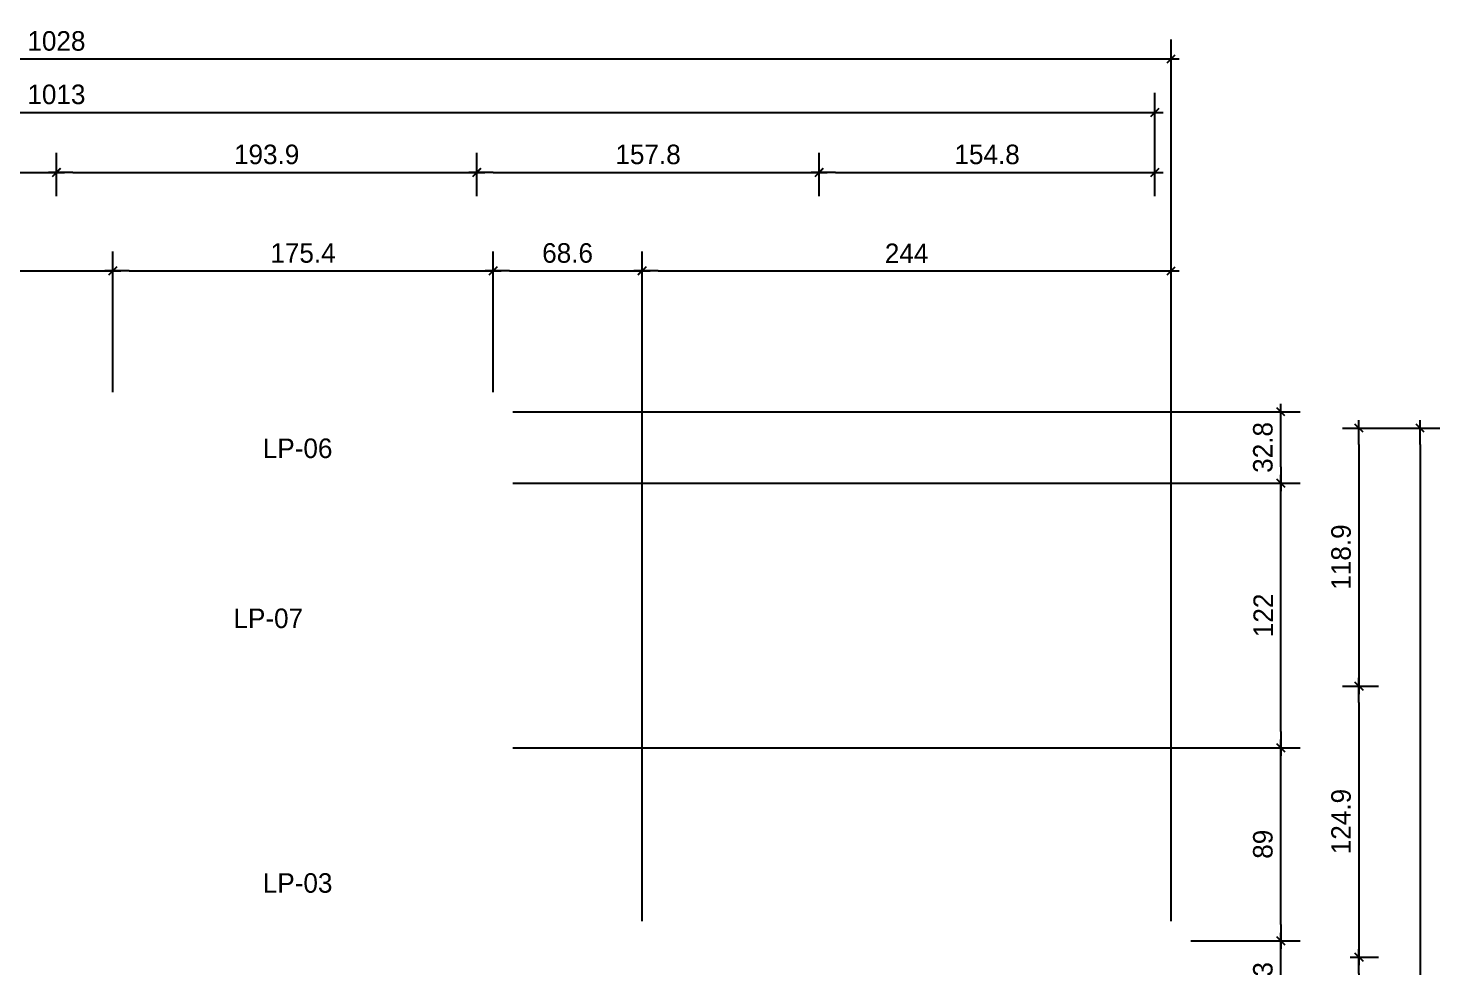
# Model space of a CAD drawing. Header units: millimetres. Extents: x 19442 to 19711, y 4351 to 4752.
# Drawn here: x 19449.04 to 19455.55, y 4519.66 to 4523.99 of the extents above; entities that cross this region are included whole.
import ezdxf

# ---------------------------------------------------------------- set-up
doc = ezdxf.new("R2010")
doc.units = ezdxf.units.MM
doc.layers.add('0 @ 0.5', color=7, linetype='Continuous')
doc.layers.add('TEXTO @ 0.5', color=2, linetype='Continuous')
doc.styles.add('century gothic', font='GOTHIC.TTF')
doc.dimstyles.new('ANOTATIVE CM SMCONSTRUCCIONES', dxfattribs={"dimscale": 0, "dimtxt": 0.18, "dimasz": 0.15, "dimexe": 0.18, "dimexo": 0.18, "dimgap": 0.07, "dimtad": 1, "dimdec": 1, "dimlfac": 100, "dimdsep": 46, "dimtxsty": 'century gothic', "dimblk1": 'FLECHA1', "dimblk2": 'FLECHA1', "dimsah": 1, "dimcen": 0.18, "dimdle": 0.075, "dimclrd": 1, "dimclre": 1, "dimclrt": 2, "dimaunit": 1, "dimadec": 0, "dimazin": 2, "dimtfac": 0.75, "dimtdec": 1, "dimtix": 1, "dimtmove": 2, "dimatfit": 3, "dimfxl": 0.09, "dimtvp": 1.5, "dimtfill": 1, "dimtolj": 1, "dimtzin": 0, "dimarcsym": 0})

# ---------------------------------------------------------------- blocks, each defined once
blk = doc.blocks.new('FLECHA1')
at = {"color": 1}
blk.add_line((-1, 0), (0.496, 0), dxfattribs=at)
at = {"color": 4}
blk.add_line((-0.246, -0.248), (0.248, 0.25), dxfattribs=at)
blk = doc.blocks.new('*D395')
at = {"color": 1, "lineweight": -2, "transparency": 16777216}
for p, q in [((19447.2042, 4523.33), (19447.2042, 4523.4145)), ((19449.173, 4523.3197), (19449.173, 4523.4145)), ((19447.2792, 4523.3245), (19449.098, 4523.3245))]:
    blk.add_line(p, q, dxfattribs=at)
at = {"layer": 'Defpoints', "color": 0, "transparency": 16777216}
for p in [(19449.173, 4523.3245), (19447.2042, 4523.24), (19449.173, 4523.2297)]:
    blk.add_point(p, dxfattribs=at)
at = {"color": 1, "lineweight": -2, "transparency": 16777216, "xscale": 0.075, "yscale": 0.075, "zscale": 0.075, "rotation": 180}
blk.add_blockref('FLECHA1', (19447.2042, 4523.3245), dxfattribs=at)
at = {"color": 1, "lineweight": -2, "transparency": 16777216, "xscale": 0.075, "yscale": 0.075, "zscale": 0.075}
blk.add_blockref('FLECHA1', (19449.173, 4523.3245), dxfattribs=at)
at = {"color": 2, "transparency": 16777216, "insert": (19448.1886, 4523.4068), "char_height": 0.09, "attachment_point": 5, "style": 'century gothic', "bg_fill": 3, "box_fill_scale": 1.1, "bg_fill_color": 256, "bg_fill_true_color": 13158600, "bg_fill_transparency": 0}
blk.add_mtext('\\A1;196.9', dxfattribs=at)
blk = doc.blocks.new('*D396')
at = {"color": 1, "lineweight": -2, "transparency": 16777216}
for p, q in [((19449.173, 4523.3197), (19449.173, 4523.4145)), ((19449.248, 4523.3245), (19451.0367, 4523.3245))]:
    blk.add_line(p, q, dxfattribs=at)
at = {"layer": 'Defpoints', "color": 0, "transparency": 16777216}
for p in [(19451.1117, 4523.3245), (19451.1117, 4523.3245), (19449.173, 4523.2297)]:
    blk.add_point(p, dxfattribs=at)
at = {"color": 1, "lineweight": -2, "transparency": 16777216, "xscale": 0.075, "yscale": 0.075, "zscale": 0.075, "rotation": 180}
blk.add_blockref('FLECHA1', (19449.173, 4523.3245), dxfattribs=at)
at = {"color": 1, "lineweight": -2, "transparency": 16777216, "xscale": 0.075, "yscale": 0.075, "zscale": 0.075}
blk.add_blockref('FLECHA1', (19451.1117, 4523.3245), dxfattribs=at)
at = {"color": 2, "transparency": 16777216, "insert": (19450.1423, 4523.4068), "char_height": 0.09, "attachment_point": 5, "style": 'century gothic', "bg_fill": 3, "box_fill_scale": 1.1, "bg_fill_color": 256, "bg_fill_true_color": 13158600, "bg_fill_transparency": 0}
blk.add_mtext('\\A1;193.9', dxfattribs=at)
blk = doc.blocks.new('*D397')
at = {"color": 1, "lineweight": -2, "transparency": 16777216}
for p, q in [((19452.6898, 4523.3022), (19452.6898, 4523.4145)), ((19451.1867, 4523.3245), (19452.6148, 4523.3245))]:
    blk.add_line(p, q, dxfattribs=at)
at = {"layer": 'Defpoints', "color": 0, "transparency": 16777216}
for p in [(19451.1117, 4523.3245), (19452.6898, 4523.3245), (19452.6898, 4523.2122)]:
    blk.add_point(p, dxfattribs=at)
at = {"color": 1, "lineweight": -2, "transparency": 16777216, "xscale": 0.075, "yscale": 0.075, "zscale": 0.075, "rotation": 180}
blk.add_blockref('FLECHA1', (19451.1117, 4523.3245), dxfattribs=at)
at = {"color": 1, "lineweight": -2, "transparency": 16777216, "xscale": 0.075, "yscale": 0.075, "zscale": 0.075}
blk.add_blockref('FLECHA1', (19452.6898, 4523.3245), dxfattribs=at)
at = {"color": 2, "transparency": 16777216, "insert": (19451.9008, 4523.4068), "char_height": 0.09, "attachment_point": 5, "style": 'century gothic', "bg_fill": 3, "box_fill_scale": 1.1, "bg_fill_color": 256, "bg_fill_true_color": 13158600, "bg_fill_transparency": 0}
blk.add_mtext('\\A1;157.8', dxfattribs=at)
blk = doc.blocks.new('*D398')
at = {"color": 1, "lineweight": -2, "transparency": 16777216}
for p, q in [((19452.6898, 4523.3022), (19452.6898, 4523.4145)), ((19454.2379, 4523.2156), (19454.2379, 4523.4145)), ((19452.7648, 4523.3245), (19454.1629, 4523.3245))]:
    blk.add_line(p, q, dxfattribs=at)
at = {"layer": 'Defpoints', "color": 0, "transparency": 16777216}
for p in [(19454.2379, 4523.3245), (19452.6898, 4523.2122), (19454.2379, 4523.1256)]:
    blk.add_point(p, dxfattribs=at)
at = {"color": 1, "lineweight": -2, "transparency": 16777216, "xscale": 0.075, "yscale": 0.075, "zscale": 0.075, "rotation": 180}
blk.add_blockref('FLECHA1', (19452.6898, 4523.3245), dxfattribs=at)
at = {"color": 1, "lineweight": -2, "transparency": 16777216, "xscale": 0.075, "yscale": 0.075, "zscale": 0.075}
blk.add_blockref('FLECHA1', (19454.2379, 4523.3245), dxfattribs=at)
at = {"color": 2, "transparency": 16777216, "insert": (19453.4639, 4523.4068), "char_height": 0.09, "attachment_point": 5, "style": 'century gothic', "bg_fill": 3, "box_fill_scale": 1.1, "bg_fill_color": 256, "bg_fill_true_color": 13158600, "bg_fill_transparency": 0}
blk.add_mtext('\\A1;154.8', dxfattribs=at)
blk = doc.blocks.new('*D399')
at = {"color": 1, "lineweight": -2, "transparency": 16777216}
for p, q in [((19444.108, 4523.33), (19444.108, 4523.6913)), ((19454.2379, 4523.2156), (19454.2379, 4523.6913)), ((19444.183, 4523.6013), (19454.1629, 4523.6013))]:
    blk.add_line(p, q, dxfattribs=at)
at = {"layer": 'Defpoints', "color": 0, "transparency": 16777216}
for p in [(19454.2379, 4523.6013), (19444.108, 4523.24), (19454.2379, 4523.1256)]:
    blk.add_point(p, dxfattribs=at)
at = {"color": 1, "lineweight": -2, "transparency": 16777216, "xscale": 0.075, "yscale": 0.075, "zscale": 0.075, "rotation": 180}
blk.add_blockref('FLECHA1', (19444.108, 4523.6013), dxfattribs=at)
at = {"color": 1, "lineweight": -2, "transparency": 16777216, "xscale": 0.075, "yscale": 0.075, "zscale": 0.075}
blk.add_blockref('FLECHA1', (19454.2379, 4523.6013), dxfattribs=at)
at = {"color": 2, "transparency": 16777216, "insert": (19449.173, 4523.6835), "char_height": 0.09, "attachment_point": 5, "style": 'century gothic', "bg_fill": 3, "box_fill_scale": 1.1, "bg_fill_color": 256, "bg_fill_true_color": 13158600, "bg_fill_transparency": 0}
blk.add_mtext('\\A1;1013', dxfattribs=at)
blk = doc.blocks.new('*D408')
at = {"color": 1, "lineweight": -2, "transparency": 16777216}
for p, q in [((19455.1023, 4522.1459), (19455.2686, 4522.1459)), ((19455.1786, 4522.0709), (19455.1786, 4521.0317)), ((19455.1023, 4520.9567), (19455.2686, 4520.9567))]:
    blk.add_line(p, q, dxfattribs=at)
at = {"layer": 'Defpoints', "color": 0, "transparency": 16777216}
for p in [(19455.0123, 4522.1459), (19455.0123, 4520.9567), (19455.1786, 4520.9567)]:
    blk.add_point(p, dxfattribs=at)
at = {"color": 1, "lineweight": -2, "transparency": 16777216, "xscale": 0.075, "yscale": 0.075, "zscale": 0.075}
for p, rotation in [((19455.1786, 4522.1459), 90), ((19455.1786, 4520.9567), 270)]:
    blk.add_blockref('FLECHA1', p, dxfattribs=dict(at, rotation=rotation))
at = {"color": 2, "transparency": 16777216, "insert": (19455.0963, 4521.5513), "char_height": 0.09, "attachment_point": 5, "rotation": 90, "style": 'century gothic', "bg_fill": 3, "box_fill_scale": 1.1, "bg_fill_color": 256, "bg_fill_true_color": 13158600, "bg_fill_transparency": 0}
blk.add_mtext('\\A1;118.9', dxfattribs=at)
blk = doc.blocks.new('*D409')
at = {"color": 1, "lineweight": -2, "transparency": 16777216}
for p, q in [((19455.1023, 4520.9567), (19455.2686, 4520.9567)), ((19455.1786, 4520.8817), (19455.1786, 4519.7825)), ((19455.1373, 4519.7075), (19455.2686, 4519.7075))]:
    blk.add_line(p, q, dxfattribs=at)
at = {"layer": 'Defpoints', "color": 0, "transparency": 16777216}
for p in [(19455.0123, 4520.9567), (19455.0473, 4519.7075), (19455.1786, 4519.7075)]:
    blk.add_point(p, dxfattribs=at)
at = {"color": 1, "lineweight": -2, "transparency": 16777216, "xscale": 0.075, "yscale": 0.075, "zscale": 0.075}
for p, rotation in [((19455.1786, 4520.9567), 90), ((19455.1786, 4519.7075), 270)]:
    blk.add_blockref('FLECHA1', p, dxfattribs=dict(at, rotation=rotation))
at = {"color": 2, "transparency": 16777216, "insert": (19455.0963, 4520.3321), "char_height": 0.09, "attachment_point": 5, "rotation": 90, "style": 'century gothic', "bg_fill": 3, "box_fill_scale": 1.1, "bg_fill_color": 256, "bg_fill_true_color": 13158600, "bg_fill_transparency": 0}
blk.add_mtext('\\A1;124.9', dxfattribs=at)
blk = doc.blocks.new('*D410')
at = {"color": 1, "lineweight": -2, "transparency": 16777216}
for p, q in [((19455.1373, 4519.7075), (19455.2686, 4519.7075)), ((19455.1786, 4519.6325), (19455.1786, 4517.8625)), ((19455.1343, 4517.7875), (19455.2686, 4517.7875))]:
    blk.add_line(p, q, dxfattribs=at)
at = {"layer": 'Defpoints', "color": 0, "transparency": 16777216}
for p in [(19455.0473, 4519.7075), (19455.0443, 4517.7875), (19455.1786, 4517.7875)]:
    blk.add_point(p, dxfattribs=at)
at = {"color": 1, "lineweight": -2, "transparency": 16777216, "xscale": 0.075, "yscale": 0.075, "zscale": 0.075}
for p, rotation in [((19455.1786, 4519.7075), 90), ((19455.1786, 4517.7875), 270)]:
    blk.add_blockref('FLECHA1', p, dxfattribs=dict(at, rotation=rotation))
at = {"color": 2, "transparency": 16777216, "insert": (19455.0963, 4518.7475), "char_height": 0.09, "attachment_point": 5, "rotation": 90, "style": 'century gothic', "bg_fill": 3, "box_fill_scale": 1.1, "bg_fill_color": 256, "bg_fill_true_color": 13158600, "bg_fill_transparency": 0}
blk.add_mtext('\\A1;192', dxfattribs=at)
blk = doc.blocks.new('*D413')
at = {"color": 1, "lineweight": -2, "transparency": 16777216}
for p, q in [((19455.1023, 4522.1459), (19455.551, 4522.1459)), ((19455.461, 4522.0709), (19455.461, 4515.9425)), ((19455.1023, 4515.8675), (19455.551, 4515.8675))]:
    blk.add_line(p, q, dxfattribs=at)
at = {"layer": 'Defpoints', "color": 0, "transparency": 16777216}
for p in [(19455.0123, 4522.1459), (19455.0123, 4515.8675), (19455.461, 4515.8675)]:
    blk.add_point(p, dxfattribs=at)
at = {"color": 1, "lineweight": -2, "transparency": 16777216, "xscale": 0.075, "yscale": 0.075, "zscale": 0.075}
for p, rotation in [((19455.461, 4522.1459), 90), ((19455.461, 4515.8675), 270)]:
    blk.add_blockref('FLECHA1', p, dxfattribs=dict(at, rotation=rotation))
at = {"color": 2, "transparency": 16777216, "insert": (19455.3787, 4519.0067), "char_height": 0.09, "attachment_point": 5, "rotation": 90, "style": 'century gothic', "bg_fill": 3, "box_fill_scale": 1.1, "bg_fill_color": 256, "bg_fill_true_color": 13158600, "bg_fill_transparency": 0}
blk.add_mtext('\\A1;627.8', dxfattribs=at)
blk = doc.blocks.new('*D415')
at = {"color": 1, "lineweight": -2, "transparency": 16777216}
for p, q in [((19447.2042, 4523.2156), (19447.2042, 4523.4145)), ((19449.173, 4523.2156), (19449.173, 4523.4145)), ((19447.2792, 4523.3245), (19449.098, 4523.3245))]:
    blk.add_line(p, q, dxfattribs=at)
at = {"layer": 'Defpoints', "color": 0, "transparency": 16777216}
for p in [(19449.173, 4523.3245), (19447.2042, 4523.1256), (19449.173, 4523.1256)]:
    blk.add_point(p, dxfattribs=at)
at = {"color": 1, "lineweight": -2, "transparency": 16777216, "xscale": 0.075, "yscale": 0.075, "zscale": 0.075, "rotation": 180}
blk.add_blockref('FLECHA1', (19447.2042, 4523.3245), dxfattribs=at)
at = {"color": 1, "lineweight": -2, "transparency": 16777216, "xscale": 0.075, "yscale": 0.075, "zscale": 0.075}
blk.add_blockref('FLECHA1', (19449.173, 4523.3245), dxfattribs=at)
at = {"color": 2, "transparency": 16777216, "insert": (19448.1886, 4523.4068), "char_height": 0.09, "attachment_point": 5, "style": 'century gothic', "bg_fill": 3, "box_fill_scale": 1.1, "bg_fill_color": 256, "bg_fill_true_color": 13158600, "bg_fill_transparency": 0}
blk.add_mtext('\\A1;196.9', dxfattribs=at)
blk = doc.blocks.new('*D416')
at = {"color": 1, "lineweight": -2, "transparency": 16777216}
for p, q in [((19449.173, 4523.2791), (19449.173, 4523.4145)), ((19451.1117, 4523.2156), (19451.1117, 4523.4145)), ((19449.248, 4523.3245), (19451.0367, 4523.3245))]:
    blk.add_line(p, q, dxfattribs=at)
at = {"layer": 'Defpoints', "color": 0, "transparency": 16777216}
for p in [(19451.1117, 4523.3245), (19449.173, 4523.1891), (19451.1117, 4523.1256)]:
    blk.add_point(p, dxfattribs=at)
at = {"color": 1, "lineweight": -2, "transparency": 16777216, "xscale": 0.075, "yscale": 0.075, "zscale": 0.075, "rotation": 180}
blk.add_blockref('FLECHA1', (19449.173, 4523.3245), dxfattribs=at)
at = {"color": 1, "lineweight": -2, "transparency": 16777216, "xscale": 0.075, "yscale": 0.075, "zscale": 0.075}
blk.add_blockref('FLECHA1', (19451.1117, 4523.3245), dxfattribs=at)
at = {"color": 2, "transparency": 16777216, "insert": (19450.1423, 4523.4068), "char_height": 0.09, "attachment_point": 5, "style": 'century gothic', "bg_fill": 3, "box_fill_scale": 1.1, "bg_fill_color": 256, "bg_fill_true_color": 13158600, "bg_fill_transparency": 0}
blk.add_mtext('\\A1;193.9', dxfattribs=at)
blk = doc.blocks.new('*D417')
at = {"color": 1, "lineweight": -2, "transparency": 16777216}
for p, q in [((19451.1117, 4523.2156), (19451.1117, 4523.4145)), ((19452.6898, 4523.2156), (19452.6898, 4523.4145)), ((19451.1867, 4523.3245), (19452.6148, 4523.3245))]:
    blk.add_line(p, q, dxfattribs=at)
at = {"layer": 'Defpoints', "color": 0, "transparency": 16777216}
for p in [(19452.6898, 4523.3245), (19451.1117, 4523.1256), (19452.6898, 4523.1256)]:
    blk.add_point(p, dxfattribs=at)
at = {"color": 1, "lineweight": -2, "transparency": 16777216, "xscale": 0.075, "yscale": 0.075, "zscale": 0.075, "rotation": 180}
blk.add_blockref('FLECHA1', (19451.1117, 4523.3245), dxfattribs=at)
at = {"color": 1, "lineweight": -2, "transparency": 16777216, "xscale": 0.075, "yscale": 0.075, "zscale": 0.075}
blk.add_blockref('FLECHA1', (19452.6898, 4523.3245), dxfattribs=at)
at = {"color": 2, "transparency": 16777216, "insert": (19451.9008, 4523.4068), "char_height": 0.09, "attachment_point": 5, "style": 'century gothic', "bg_fill": 3, "box_fill_scale": 1.1, "bg_fill_color": 256, "bg_fill_true_color": 13158600, "bg_fill_transparency": 0}
blk.add_mtext('\\A1;157.8', dxfattribs=at)
blk = doc.blocks.new('*D418')
at = {"color": 1, "lineweight": -2, "transparency": 16777216}
for p, q in [((19452.6898, 4523.2156), (19452.6898, 4523.4145)), ((19454.2379, 4523.2156), (19454.2379, 4523.4145)), ((19452.7648, 4523.3245), (19454.1629, 4523.3245))]:
    blk.add_line(p, q, dxfattribs=at)
at = {"layer": 'Defpoints', "color": 0, "transparency": 16777216}
for p in [(19454.2379, 4523.3245), (19452.6898, 4523.1256), (19454.2379, 4523.1256)]:
    blk.add_point(p, dxfattribs=at)
at = {"color": 1, "lineweight": -2, "transparency": 16777216, "xscale": 0.075, "yscale": 0.075, "zscale": 0.075, "rotation": 180}
blk.add_blockref('FLECHA1', (19452.6898, 4523.3245), dxfattribs=at)
at = {"color": 1, "lineweight": -2, "transparency": 16777216, "xscale": 0.075, "yscale": 0.075, "zscale": 0.075}
blk.add_blockref('FLECHA1', (19454.2379, 4523.3245), dxfattribs=at)
at = {"color": 2, "transparency": 16777216, "insert": (19453.4639, 4523.4068), "char_height": 0.09, "attachment_point": 5, "style": 'century gothic', "bg_fill": 3, "box_fill_scale": 1.1, "bg_fill_color": 256, "bg_fill_true_color": 13158600, "bg_fill_transparency": 0}
blk.add_mtext('\\A1;154.8', dxfattribs=at)
blk = doc.blocks.new('*D432')
at = {"color": 1, "lineweight": -2, "transparency": 16777216}
for p, q in [((19446.9929, 4522.3109), (19446.9929, 4522.9603)), ((19449.4329, 4522.3109), (19449.4329, 4522.9603)), ((19447.0679, 4522.8703), (19449.3579, 4522.8703))]:
    blk.add_line(p, q, dxfattribs=at)
at = {"layer": 'Defpoints', "color": 0, "transparency": 16777216}
for p in [(19449.4329, 4522.8703), (19446.9929, 4522.2209), (19449.4329, 4522.2209)]:
    blk.add_point(p, dxfattribs=at)
at = {"color": 1, "lineweight": -2, "transparency": 16777216, "xscale": 0.075, "yscale": 0.075, "zscale": 0.075, "rotation": 180}
blk.add_blockref('FLECHA1', (19446.9929, 4522.8703), dxfattribs=at)
at = {"color": 1, "lineweight": -2, "transparency": 16777216, "xscale": 0.075, "yscale": 0.075, "zscale": 0.075}
blk.add_blockref('FLECHA1', (19449.4329, 4522.8703), dxfattribs=at)
at = {"color": 2, "transparency": 16777216, "insert": (19448.2129, 4522.9514), "char_height": 0.09, "attachment_point": 5, "style": 'century gothic', "bg_fill": 3, "box_fill_scale": 1.1, "bg_fill_color": 256, "bg_fill_true_color": 13158600, "bg_fill_transparency": 0}
blk.add_mtext('\\A1;244', dxfattribs=at)
blk = doc.blocks.new('*D433')
at = {"color": 1, "lineweight": -2, "transparency": 16777216}
for p, q in [((19449.4329, 4522.3109), (19449.4329, 4522.9603)), ((19451.1867, 4522.3109), (19451.1867, 4522.9603)), ((19449.5079, 4522.8703), (19451.1117, 4522.8703))]:
    blk.add_line(p, q, dxfattribs=at)
at = {"layer": 'Defpoints', "color": 0, "transparency": 16777216}
for p in [(19451.1867, 4522.8703), (19449.4329, 4522.2209), (19451.1867, 4522.2209)]:
    blk.add_point(p, dxfattribs=at)
at = {"color": 1, "lineweight": -2, "transparency": 16777216, "xscale": 0.075, "yscale": 0.075, "zscale": 0.075, "rotation": 180}
blk.add_blockref('FLECHA1', (19449.4329, 4522.8703), dxfattribs=at)
at = {"color": 1, "lineweight": -2, "transparency": 16777216, "xscale": 0.075, "yscale": 0.075, "zscale": 0.075}
blk.add_blockref('FLECHA1', (19451.1867, 4522.8703), dxfattribs=at)
at = {"color": 2, "transparency": 16777216, "insert": (19450.3098, 4522.9525), "char_height": 0.09, "attachment_point": 5, "style": 'century gothic', "bg_fill": 3, "box_fill_scale": 1.1, "bg_fill_color": 256, "bg_fill_true_color": 13158600, "bg_fill_transparency": 0}
blk.add_mtext('\\A1;175.4', dxfattribs=at)
blk = doc.blocks.new('*D442')
at = {"color": 1, "lineweight": -2, "transparency": 16777216}
for p, q in [((19454.4029, 4519.7825), (19454.9081, 4519.7825)), ((19454.8181, 4519.5275), (19454.8181, 4519.7075)), ((19454.4029, 4519.4525), (19454.9081, 4519.4525))]:
    blk.add_line(p, q, dxfattribs=at)
at = {"layer": 'Defpoints', "color": 0, "transparency": 16777216}
for p in [(19454.3129, 4519.7825), (19454.8181, 4519.7825), (19454.3129, 4519.4525)]:
    blk.add_point(p, dxfattribs=at)
at = {"color": 1, "lineweight": -2, "transparency": 16777216, "xscale": 0.075, "yscale": 0.075, "zscale": 0.075}
for p, rotation in [((19454.8181, 4519.7825), 90), ((19454.8181, 4519.4525), 270)]:
    blk.add_blockref('FLECHA1', p, dxfattribs=dict(at, rotation=rotation))
at = {"color": 2, "transparency": 16777216, "insert": (19454.7358, 4519.6175), "char_height": 0.09, "attachment_point": 5, "rotation": 90, "style": 'century gothic', "bg_fill": 3, "box_fill_scale": 1.1, "bg_fill_color": 256, "bg_fill_true_color": 13158600, "bg_fill_transparency": 0}
blk.add_mtext('\\A1;33', dxfattribs=at)
blk = doc.blocks.new('*D443')
at = {"color": 1, "lineweight": -2, "transparency": 16777216}
for p, q in [((19451.2767, 4520.6725), (19454.9081, 4520.6725)), ((19454.8181, 4519.8575), (19454.8181, 4520.5975)), ((19454.4029, 4519.7825), (19454.9081, 4519.7825))]:
    blk.add_line(p, q, dxfattribs=at)
at = {"layer": 'Defpoints', "color": 0, "transparency": 16777216}
for p in [(19451.1867, 4520.6725), (19454.8181, 4520.6725), (19454.3129, 4519.7825)]:
    blk.add_point(p, dxfattribs=at)
at = {"color": 1, "lineweight": -2, "transparency": 16777216, "xscale": 0.075, "yscale": 0.075, "zscale": 0.075}
for p, rotation in [((19454.8181, 4520.6725), 90), ((19454.8181, 4519.7825), 270)]:
    blk.add_blockref('FLECHA1', p, dxfattribs=dict(at, rotation=rotation))
at = {"color": 2, "transparency": 16777216, "insert": (19454.7358, 4520.2275), "char_height": 0.09, "attachment_point": 5, "rotation": 90, "style": 'century gothic', "bg_fill": 3, "box_fill_scale": 1.1, "bg_fill_color": 256, "bg_fill_true_color": 13158600, "bg_fill_transparency": 0}
blk.add_mtext('\\A1;89', dxfattribs=at)
blk = doc.blocks.new('*D444')
at = {"color": 1, "lineweight": -2, "transparency": 16777216}
for p, q in [((19451.2767, 4521.8925), (19454.9081, 4521.8925)), ((19454.8181, 4520.7475), (19454.8181, 4521.8175)), ((19451.2767, 4520.6725), (19454.9081, 4520.6725))]:
    blk.add_line(p, q, dxfattribs=at)
at = {"layer": 'Defpoints', "color": 0, "transparency": 16777216}
for p in [(19451.1867, 4521.8925), (19454.8181, 4521.8925), (19451.1867, 4520.6725)]:
    blk.add_point(p, dxfattribs=at)
at = {"color": 1, "lineweight": -2, "transparency": 16777216, "xscale": 0.075, "yscale": 0.075, "zscale": 0.075}
for p, rotation in [((19454.8181, 4521.8925), 90), ((19454.8181, 4520.6725), 270)]:
    blk.add_blockref('FLECHA1', p, dxfattribs=dict(at, rotation=rotation))
at = {"color": 2, "transparency": 16777216, "insert": (19454.7369, 4521.2825), "char_height": 0.09, "attachment_point": 5, "rotation": 90, "style": 'century gothic', "bg_fill": 3, "box_fill_scale": 1.1, "bg_fill_color": 256, "bg_fill_true_color": 13158600, "bg_fill_transparency": 0}
blk.add_mtext('\\A1;122', dxfattribs=at)
blk = doc.blocks.new('*D445')
at = {"color": 1, "lineweight": -2, "transparency": 16777216}
for p, q in [((19451.2767, 4522.2209), (19454.9081, 4522.2209)), ((19454.8181, 4521.9675), (19454.8181, 4522.1459)), ((19451.2767, 4521.8925), (19454.9081, 4521.8925))]:
    blk.add_line(p, q, dxfattribs=at)
at = {"layer": 'Defpoints', "color": 0, "transparency": 16777216}
for p in [(19451.1867, 4522.2209), (19454.8181, 4522.2209), (19451.1867, 4521.8925)]:
    blk.add_point(p, dxfattribs=at)
at = {"color": 1, "lineweight": -2, "transparency": 16777216, "xscale": 0.075, "yscale": 0.075, "zscale": 0.075}
for p, rotation in [((19454.8181, 4522.2209), 90), ((19454.8181, 4521.8925), 270)]:
    blk.add_blockref('FLECHA1', p, dxfattribs=dict(at, rotation=rotation))
at = {"color": 2, "transparency": 16777216, "insert": (19454.7358, 4522.0567), "char_height": 0.09, "attachment_point": 5, "rotation": 90, "style": 'century gothic', "bg_fill": 3, "box_fill_scale": 1.1, "bg_fill_color": 256, "bg_fill_true_color": 13158600, "bg_fill_transparency": 0}
blk.add_mtext('\\A1;32.8', dxfattribs=at)
blk = doc.blocks.new('*D446')
at = {"color": 1, "lineweight": -2, "transparency": 16777216}
for p, q in [((19451.1867, 4522.3109), (19451.1867, 4522.9603)), ((19451.8729, 4519.8725), (19451.8729, 4522.9603)), ((19451.2617, 4522.8703), (19451.7979, 4522.8703))]:
    blk.add_line(p, q, dxfattribs=at)
at = {"layer": 'Defpoints', "color": 0, "transparency": 16777216}
for p in [(19451.8729, 4522.8703), (19451.1867, 4522.2209), (19451.8729, 4519.7825)]:
    blk.add_point(p, dxfattribs=at)
at = {"color": 1, "lineweight": -2, "transparency": 16777216, "xscale": 0.075, "yscale": 0.075, "zscale": 0.075, "rotation": 180}
blk.add_blockref('FLECHA1', (19451.1867, 4522.8703), dxfattribs=at)
at = {"color": 1, "lineweight": -2, "transparency": 16777216, "xscale": 0.075, "yscale": 0.075, "zscale": 0.075}
blk.add_blockref('FLECHA1', (19451.8729, 4522.8703), dxfattribs=at)
at = {"color": 2, "transparency": 16777216, "insert": (19451.5298, 4522.9525), "char_height": 0.09, "attachment_point": 5, "style": 'century gothic', "bg_fill": 3, "box_fill_scale": 1.1, "bg_fill_color": 256, "bg_fill_true_color": 13158600, "bg_fill_transparency": 0}
blk.add_mtext('\\A1;68.6', dxfattribs=at)
blk = doc.blocks.new('*D447')
at = {"color": 1, "lineweight": -2, "transparency": 16777216}
for p, q in [((19451.8729, 4519.8725), (19451.8729, 4522.9603)), ((19454.3129, 4519.8725), (19454.3129, 4522.9603)), ((19451.9479, 4522.8703), (19454.2379, 4522.8703))]:
    blk.add_line(p, q, dxfattribs=at)
at = {"layer": 'Defpoints', "color": 0, "transparency": 16777216}
for p in [(19454.3129, 4522.8703), (19451.8729, 4519.7825), (19454.3129, 4519.7825)]:
    blk.add_point(p, dxfattribs=at)
at = {"color": 1, "lineweight": -2, "transparency": 16777216, "xscale": 0.075, "yscale": 0.075, "zscale": 0.075, "rotation": 180}
blk.add_blockref('FLECHA1', (19451.8729, 4522.8703), dxfattribs=at)
at = {"color": 1, "lineweight": -2, "transparency": 16777216, "xscale": 0.075, "yscale": 0.075, "zscale": 0.075}
blk.add_blockref('FLECHA1', (19454.3129, 4522.8703), dxfattribs=at)
at = {"color": 2, "transparency": 16777216, "insert": (19453.0929, 4522.9514), "char_height": 0.09, "attachment_point": 5, "style": 'century gothic', "bg_fill": 3, "box_fill_scale": 1.1, "bg_fill_color": 256, "bg_fill_true_color": 13158600, "bg_fill_transparency": 0}
blk.add_mtext('\\A1;244', dxfattribs=at)
blk = doc.blocks.new('*D698')
at = {"color": 1, "lineweight": -2, "transparency": 16777216}
for p, q in [((19444.033, 4522.3109), (19444.033, 4523.9376)), ((19454.3129, 4522.3515), (19454.3129, 4523.9376)), ((19444.108, 4523.8476), (19454.2379, 4523.8476))]:
    blk.add_line(p, q, dxfattribs=at)
at = {"layer": 'Defpoints', "color": 0, "transparency": 16777216}
for p in [(19454.3129, 4523.8476), (19454.3129, 4522.2615), (19444.033, 4522.2209)]:
    blk.add_point(p, dxfattribs=at)
at = {"color": 1, "lineweight": -2, "transparency": 16777216, "xscale": 0.075, "yscale": 0.075, "zscale": 0.075, "rotation": 180}
blk.add_blockref('FLECHA1', (19444.033, 4523.8476), dxfattribs=at)
at = {"color": 1, "lineweight": -2, "transparency": 16777216, "xscale": 0.075, "yscale": 0.075, "zscale": 0.075}
blk.add_blockref('FLECHA1', (19454.3129, 4523.8476), dxfattribs=at)
at = {"color": 2, "transparency": 16777216, "insert": (19449.173, 4523.9299), "char_height": 0.09, "attachment_point": 5, "style": 'century gothic', "bg_fill": 3, "box_fill_scale": 1.1, "bg_fill_color": 256, "bg_fill_true_color": 13158600, "bg_fill_transparency": 0}
blk.add_mtext('\\A1;1028', dxfattribs=at)

msp = doc.modelspace()

# ---------------------------------------------------------------- texts
at = {"layer": 'TEXTO @ 0.5', "color": 2, "char_height": 0.09, "width": 0.238534, "attachment_point": 1, "style": 'century gothic'}
for s, insert in [('LP-06 ', (19450.1244, 4522.0977)), ('LP-07 ', (19449.9891, 4521.314)), ('LP-03 ', (19450.1244, 4520.094))]:
    msp.add_mtext(s, dxfattribs=dict(at, insert=insert))

# ---------------------------------------------------------------- dimensions: what is measured, and where the dimension line sits
at = {"layer": '0 @ 0.5'}
for base, p1, p2, picture, middle in [((19449.173, 4523.3245), (19447.2042, 4523.24), (19449.173, 4523.2297), '*D395', (19448.1886, 4523.4068)), ((19449.4329, 4522.8703), (19446.9929, 4522.2209), (19449.4329, 4522.2209), '*D432', (19448.2129, 4522.9514))]:
    dim = msp.add_linear_dim(base=base, p1=p1, p2=p2, dimstyle='ANOTATIVE CM SMCONSTRUCCIONES', override={"dimscale": 0.5, "dimtix": 1, "dimtofl": 1, "dimtmove": 2, "dimatfit": 3}, dxfattribs=at)
    dim.commit()
    dim.dimension.update_dxf_attribs({"geometry": picture, "text_midpoint": middle})
for base, p1, p2, picture, middle in [((19455.1786, 4520.9567), (19455.0123, 4522.1459), (19455.0123, 4520.9567), '*D408', (19455.0963, 4521.5513)), ((19454.8181, 4519.7825), (19454.3129, 4519.4525), (19454.3129, 4519.7825), '*D442', (19454.7358, 4519.6175))]:
    dim = msp.add_linear_dim(base=base, p1=p1, p2=p2, angle=90, dimstyle='ANOTATIVE CM SMCONSTRUCCIONES', override={"dimscale": 0.5, "dimtix": 1, "dimtofl": 1, "dimtmove": 2, "dimatfit": 3}, dxfattribs=at)
    dim.commit()
    dim.dimension.update_dxf_attribs({"geometry": picture, "text_midpoint": middle})

# ---------------------------------------------------------------- next in the draw order: dimensions: what is measured, and where the dimension line sits
for base, p1, p2, picture, middle in [((19451.1117, 4523.3245), (19449.173, 4523.2297), (19451.1117, 4523.3245), '*D396', (19450.1423, 4523.4068)), ((19451.1867, 4522.8703), (19449.4329, 4522.2209), (19451.1867, 4522.2209), '*D433', (19450.3098, 4522.9525))]:
    dim = msp.add_linear_dim(base=base, p1=p1, p2=p2, dimstyle='ANOTATIVE CM SMCONSTRUCCIONES', override={"dimscale": 0.5, "dimtix": 1, "dimtofl": 1, "dimtmove": 2, "dimatfit": 3}, dxfattribs=at)
    dim.commit()
    dim.dimension.update_dxf_attribs({"geometry": picture, "text_midpoint": middle})
for base, p1, p2, picture, middle in [((19455.1786, 4519.7075), (19455.0123, 4520.9567), (19455.0473, 4519.7075), '*D409', (19455.0963, 4520.3321)), ((19454.8181, 4520.6725), (19454.3129, 4519.7825), (19451.1867, 4520.6725), '*D443', (19454.7358, 4520.2275))]:
    dim = msp.add_linear_dim(base=base, p1=p1, p2=p2, angle=90, dimstyle='ANOTATIVE CM SMCONSTRUCCIONES', override={"dimscale": 0.5, "dimtix": 1, "dimtofl": 1, "dimtmove": 2, "dimatfit": 3}, dxfattribs=at)
    dim.commit()
    dim.dimension.update_dxf_attribs({"geometry": picture, "text_midpoint": middle})

# ---------------------------------------------------------------- next in the draw order: dimensions: what is measured, and where the dimension line sits
dim = msp.add_linear_dim(base=(19452.6898, 4523.3245), p1=(19451.1117, 4523.3245), p2=(19452.6898, 4523.2122), dimstyle='ANOTATIVE CM SMCONSTRUCCIONES', override={"dimscale": 0.5, "dimtix": 1, "dimtofl": 1, "dimtmove": 2, "dimatfit": 3}, dxfattribs=at)
dim.commit()
dim.dimension.update_dxf_attribs({"geometry": '*D397', "text_midpoint": (19451.9008, 4523.4068)})
for base, p1, p2, picture, middle in [((19454.8181, 4521.8925), (19451.1867, 4520.6725), (19451.1867, 4521.8925), '*D444', (19454.7369, 4521.2825)), ((19455.1786, 4517.7875), (19455.0473, 4519.7075), (19455.0443, 4517.7875), '*D410', (19455.0963, 4518.7475))]:
    dim = msp.add_linear_dim(base=base, p1=p1, p2=p2, angle=90, dimstyle='ANOTATIVE CM SMCONSTRUCCIONES', override={"dimscale": 0.5, "dimtix": 1, "dimtofl": 1, "dimtmove": 2, "dimatfit": 3}, dxfattribs=at)
    dim.commit()
    dim.dimension.update_dxf_attribs({"geometry": picture, "text_midpoint": middle})

# ---------------------------------------------------------------- next in the draw order: dimensions: what is measured, and where the dimension line sits
dim = msp.add_linear_dim(base=(19454.2379, 4523.3245), p1=(19452.6898, 4523.2122), p2=(19454.2379, 4523.1256), dimstyle='ANOTATIVE CM SMCONSTRUCCIONES', override={"dimscale": 0.5, "dimtix": 1, "dimtofl": 1, "dimtmove": 2, "dimatfit": 3}, dxfattribs=at)
dim.commit()
dim.dimension.update_dxf_attribs({"geometry": '*D398', "text_midpoint": (19453.4639, 4523.4068)})
for base, p1, p2, picture, middle in [((19454.8181, 4522.2209), (19451.1867, 4521.8925), (19451.1867, 4522.2209), '*D445', (19454.7358, 4522.0567)), ((19455.461, 4515.8675), (19455.0123, 4522.1459), (19455.0123, 4515.8675), '*D413', (19455.3787, 4519.0067))]:
    dim = msp.add_linear_dim(base=base, p1=p1, p2=p2, angle=90, dimstyle='ANOTATIVE CM SMCONSTRUCCIONES', override={"dimscale": 0.5, "dimtix": 1, "dimtofl": 1, "dimtmove": 2, "dimatfit": 3}, dxfattribs=at)
    dim.commit()
    dim.dimension.update_dxf_attribs({"geometry": picture, "text_midpoint": middle})

# ---------------------------------------------------------------- next in the draw order: dimensions: what is measured, and where the dimension line sits
for base, p1, p2, picture, middle in [((19454.2379, 4523.6013), (19444.108, 4523.24), (19454.2379, 4523.1256), '*D399', (19449.173, 4523.6835)), ((19451.8729, 4522.8703), (19451.1867, 4522.2209), (19451.8729, 4519.7825), '*D446', (19451.5298, 4522.9525))]:
    dim = msp.add_linear_dim(base=base, p1=p1, p2=p2, dimstyle='ANOTATIVE CM SMCONSTRUCCIONES', override={"dimscale": 0.5, "dimtix": 1, "dimtofl": 1, "dimtmove": 2, "dimatfit": 3}, dxfattribs=at)
    dim.commit()
    dim.dimension.update_dxf_attribs({"geometry": picture, "text_midpoint": middle})

# ---------------------------------------------------------------- next in the draw order: dimensions: what is measured, and where the dimension line sits
for base, p1, p2, picture, middle in [((19449.173, 4523.3245), (19447.2042, 4523.1256), (19449.173, 4523.1256), '*D415', (19448.1886, 4523.4068)), ((19454.3129, 4522.8703), (19451.8729, 4519.7825), (19454.3129, 4519.7825), '*D447', (19453.0929, 4522.9514))]:
    dim = msp.add_linear_dim(base=base, p1=p1, p2=p2, dimstyle='ANOTATIVE CM SMCONSTRUCCIONES', override={"dimscale": 0.5, "dimtix": 1, "dimtofl": 1, "dimtmove": 2, "dimatfit": 3}, dxfattribs=at)
    dim.commit()
    dim.dimension.update_dxf_attribs({"geometry": picture, "text_midpoint": middle})

# ---------------------------------------------------------------- next in the draw order: dimensions: what is measured, and where the dimension line sits
dim = msp.add_linear_dim(base=(19451.1117, 4523.3245), p1=(19449.173, 4523.1891), p2=(19451.1117, 4523.1256), dimstyle='ANOTATIVE CM SMCONSTRUCCIONES', override={"dimscale": 0.5, "dimtix": 1, "dimtofl": 1, "dimtmove": 2, "dimatfit": 3}, dxfattribs=at)
dim.commit()
dim.dimension.update_dxf_attribs({"geometry": '*D416', "text_midpoint": (19450.1423, 4523.4068)})

# ---------------------------------------------------------------- next in the draw order: dimensions: what is measured, and where the dimension line sits
dim = msp.add_linear_dim(base=(19452.6898, 4523.3245), p1=(19451.1117, 4523.1256), p2=(19452.6898, 4523.1256), dimstyle='ANOTATIVE CM SMCONSTRUCCIONES', override={"dimscale": 0.5, "dimtix": 1, "dimtofl": 1, "dimtmove": 2, "dimatfit": 3}, dxfattribs=at)
dim.commit()
dim.dimension.update_dxf_attribs({"geometry": '*D417', "text_midpoint": (19451.9008, 4523.4068)})

# ---------------------------------------------------------------- next in the draw order: dimensions: what is measured, and where the dimension line sits
dim = msp.add_linear_dim(base=(19454.2379, 4523.3245), p1=(19452.6898, 4523.1256), p2=(19454.2379, 4523.1256), dimstyle='ANOTATIVE CM SMCONSTRUCCIONES', override={"dimscale": 0.5, "dimtix": 1, "dimtofl": 1, "dimtmove": 2, "dimatfit": 3}, dxfattribs=at)
dim.commit()
dim.dimension.update_dxf_attribs({"geometry": '*D418', "text_midpoint": (19453.4639, 4523.4068)})

# ---------------------------------------------------------------- next in the draw order: dimensions: what is measured, and where the dimension line sits
dim = msp.add_linear_dim(base=(19454.3129, 4523.8476), p1=(19444.033, 4522.2209), p2=(19454.3129, 4522.2615), dimstyle='ANOTATIVE CM SMCONSTRUCCIONES', override={"dimscale": 0.5, "dimtix": 1, "dimtofl": 1, "dimtmove": 2, "dimatfit": 3}, dxfattribs=at)
dim.commit()
dim.dimension.update_dxf_attribs({"geometry": '*D698', "text_midpoint": (19449.173, 4523.9299)})

doc.saveas('drawing.dxf')
